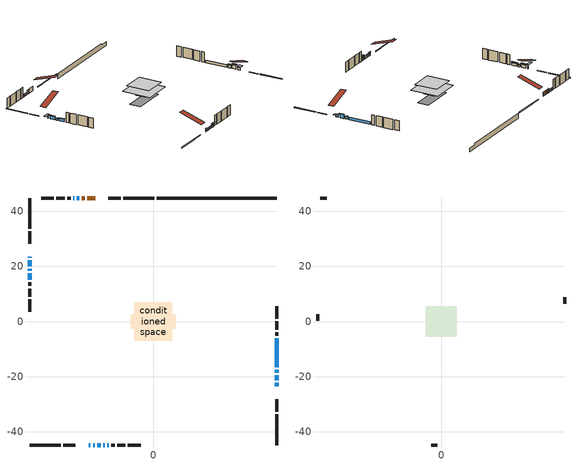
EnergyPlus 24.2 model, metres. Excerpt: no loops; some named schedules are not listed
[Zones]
conditioned space
 floor outside (Floor1 construction): -2.69,-2.69 -2.69,2.69 2.69,2.69 2.69,-2.69 z0.48
 floor outside (Floor2 construction): -0.42,-0.42 -0.42,0.42 0.42,0.42 0.42,-0.42 z0.48
 floor adiabatic (AdiabaticFloorConstruction): -6.99,-6.99 -6.99,6.99 6.99,6.99 6.99,-6.99 z2.92
 floor foundation (Slab1 construction): -8.18,-2.72 -8.18,2.72 8.18,2.72 8.18,-2.72 z-1.96
 wall outside (RimJoist1 construction): 0.35,44.87 -10.85,44.87 / -44.87,-44.87 -33.67,-44.87 / -44.87,44.87 -44.87,33.67 / 44.87,-44.87 44.87,-33.67 z0.48:0.78
 wall outside (RimJoist2 construction): -11.78,44.87 -16.26,44.87 / -32.74,-44.87 -28.26,-44.87 / -44.87,32.74 -44.87,28.26 / 44.87,-32.74 44.87,-28.26 z0.48:0.78
 wall outside (AdiabaticWallConstruction 1): -21,44.87 -24.05,44.87 / -24.98,44.87 -25.89,44.87 z0.48:2.51
 wall outside (AdiabaticWallConstruction): -44.87,23.52 -44.87,23.21 z0.48:2.26; 44.87,-23.52 44.87,-22.3 / -26.81,44.87 -27.73,44.87 / -28.66,44.87 -29.08,44.87 / 44.87,-18.61 44.87,-17.55 / -23.52,-44.87 -22.81,-44.87 / -44.87,17.58 -44.87,15.14 / -20.34,-44.87 -19.12,-44.87 / 44.87,-16.62 44.87,-6.06 z0.48:1.7; -44.87,22.29 -44.87,20.05 z0.48:2; -44.87,19.12 -44.87,18.51 / -21.88,-44.87 -21.27,-44.87 z0.48:1.24; 44.87,-21.37 44.87,-19.54 z0.48:2.31; -18.19,-44.87 -17.68,-44.87 / -16.76,-44.87 -16.25,-44.87 z0.48:2.13
 wall outside (Wall1 construction): -30.01,44.87 -31.3,44.87 / -15.32,-44.87 -14.02,-44.87 / -44.87,14.21 -44.87,12.92 / 44.87,-5.14 44.87,-3.84 z0.48:5.36
 wall outside (Wall2 construction): -32.23,44.87 -35.21,44.87 / -13.09,-44.87 -10.12,-44.87 / -44.87,11.99 -44.87,9.01 / 44.87,-2.91 44.87,0.07 z0.48:5.36
 wall outside (Wall3 construction): -36.14,44.87 -40.71,44.87 / -9.19,-44.87 -4.61,-44.87 / -44.87,8.08 -44.87,3.51 / 44.87,0.99 44.87,5.57 z0.48:5.36
 wall foundation (FoundationWall1 construction): 1.28,44.87,-1.96 1.28,44.87,0.48 40.51,44.87,0.48 40.51,44.87,-0.29 44.87,44.87,-0.29 44.87,44.87,-1.96
 window (WindowConstruction 11): -44.87,23.52 -44.87,23.21 z0.48:2.26
 window (WindowConstruction 1): 44.87,-23.52 44.87,-22.3 z0.48:1.7
 window (WindowConstruction 2): -26.82,44.87 -27.73,44.87 z0.48:1.7
 window (WindowConstruction 3): -28.66,44.87 -29.08,44.87 z0.48:1.7
 window (WindowConstruction 4): -44.87,22.28 -44.87,20.05 z0.48:2
 window (WindowConstruction 5): -44.87,19.12 -44.87,18.51 z0.48:1.24
 window (WindowConstruction 6): 44.87,-21.37 44.87,-19.54 z0.48:2.31
 window (WindowConstruction 7): 44.87,-18.61 44.87,-17.55 z0.48:1.7
 window (WindowConstruction 8): -23.52,-44.87 -22.81,-44.87 z0.48:1.7
 window (WindowConstruction 9): -21.88,-44.87 -21.27,-44.87 z0.48:1.24
 window (WindowConstruction 10): -44.87,17.58 -44.87,15.14 z0.48:1.7
 window (WindowConstruction 14): -20.34,-44.87 -19.12,-44.87 z0.48:1.7
 window (WindowConstruction 12): -18.19,-44.87 -17.68,-44.87 z0.48:2.13
 window (WindowConstruction 13): -16.76,-44.87 -16.25,-44.87 z0.48:2.13
 window (WindowConstruction): 44.87,-16.62 44.87,-6.07 z0.48:1.7
 door (Door): -21,44.87 -24.05,44.87 z0.48:2.51
 door (Door 1): -24.98,44.87 -25.89,44.87 z0.48:2.51
 ceiling adiabatic (AdiabaticFloorConstruction): 6.99,-6.99 6.99,6.99 -6.99,6.99 -6.99,-6.99 z2.92
attic - vented
 floor to conditioned space (Floor3 construction Reversed): -5.61,-5.61 -5.61,5.61 5.61,5.61 5.61,-5.61 z5.36
 wall outside (Wall4 construction): -41.64,44.87 -43.94,44.87 / -3.68,-44.87 -1.39,-44.87 / -44.87,2.58 -44.87,0.28 / 44.87,6.5 44.87,8.79 z0.48:5.36
 roof outside (Roof1 construction): -20.07,44.87,5.36 -20.07,33.95,9 -17.19,33.95,9 -17.19,44.87,5.36; -24.45,-44.87,5.36 -24.45,-33.95,9 -27.33,-33.95,9 -27.33,-44.87,5.36; -44.87,24.45,5.36 -33.95,24.45,9 -33.95,27.33,9 -44.87,27.33,5.36; 44.87,-24.45,5.36 33.95,-24.45,9 33.95,-27.33,9 44.87,-27.33,5.36
shading: -44.87,22.92 -44.87,23.82 -47.92,23.82 -47.92,22.92 z2.56; 44.87,-22 44.87,-23.82 46.7,-23.82 46.7,-22 z2; -44.87,19.75 -44.87,22.58 -45.48,22.58 -45.48,19.75 z2.3; -44.87,18.21 -44.87,19.42 -45.48,19.42 -45.48,18.21 z1.54; 44.87,-19.24 44.87,-21.67 45.48,-21.67 45.48,-19.24 z2.61; 44.87,-17.25 44.87,-18.91 45.48,-18.91 45.48,-17.25 z2; -22.51,-44.87 -23.82,-44.87 -23.82,-45.48 -22.51,-45.48 z2; -20.97,-44.87 -22.18,-44.87 -22.18,-45.48 -20.97,-45.48 z1.54; -44.87,14.84 -44.87,17.88 -45.48,17.88 -45.48,14.84 z2; -17.39,-44.87 -18.49,-44.87 -18.49,-45.78 -17.39,-45.78 z2.43; -15.95,-44.87 -17.05,-44.87 -17.05,-45.48 -15.95,-45.48 z2.43
[Building]
Building 1: Terrain=Suburbs
[Site:Location]
Kamloops AP_BC: Latitude {deg}=50.7; Longitude {deg}=-120.45; Time Zone {hr}=-8; Elevation {m}=345; Keep Site Location Information=Yes
[Site:GroundTemperature:Shallow]
5.27319, 3.4012, 3.25128, 4.13963, 7.70588, 11.2555, 14.3329, 16.2823, 16.4479, 14.8624, 11.8635, 8.42276
[Site:WaterMainsTemperature]
Calculation Method=Schedule; Temperature Schedule=mains temperature schedule
[Material] Roughness=Rough; Thermal Absorptance=0.9
Name | Thickness {m} | Conductivity {W/m-K} | Density {kg/m3} | Specific Heat {J/kg-K} | Solar Absorptance | Visible Absorptance
asphalt or fiberglass shingles | 0.00635 | 0.162714 | 1121.4 | 1465.45 | 0.4 | 0.4
ceiling loosefill ins | 0.254 | 0.0480833 | 16.02 | 1046.75 | 0.7 | 0.7
ceiling stud and cavity | 0.1397 | 0.116672 | 65.682 | 1177.47 | 0.7 | 0.7
concrete 4.0 in. | 0.1016 | 1.803125 | 2242.8 | 837.4 | 0.7 | 0.7
concrete 8.0 in. | 0.2032 | 1.803125 | 2242.8 | 837.4 | 0.7 | 0.7
door material | 0.04445 | 0.0451087 | 512.64 | 1214.23 | 0.7 | 0.7
exterior vertical ins | 0.0460229 | 0.029427 | 32.04 | 1214.23 | 0.7 | 0.7
floor covering | 0.0127 | 0.0433444 | 54.468 | 1339.84 | 0.6 | 0.6
floor rigid ins; rim joist rigid ins; wall rigid ins | 0.051816 | 0.029427 | 32.04 | 1214.23 | 0.7 | 0.7
floor rigid ins 1; wall rigid ins 1 | 0.512978 | 0.029427 | 32.04 | 1214.23 | 0.7 | 0.7
floor stud and cavity | 0.1397 | 0.102345 | 92.3553 | 1139.71 | 0.7 | 0.7
floor stud and cavity 1 | 0.1397 | 0.0989003 | 92.3553 | 1139.71 | 0.7 | 0.7
floor stud and cavity 2 | 0.1397 | 1.75129 | 37.0049 | 1207.88 | 0.7 | 0.7
furniture material conditioned space 1 | 0.1524 | 0.115458 | 640.8 | 1214.23 | 0.6 | 0.6
gypsum board | 0.0127 | 0.160291 | 801 | 837.4 | 0.6 | 0.6
gypsum board 1 | 0.0127 | 0.160291 | 801 | 837.4 | 0.7 | 0.7
osb sheathing 0.5 in. | 0.0127 | 0.115458 | 512.64 | 1214.23 | 0.7 | 0.7
osb sheathing 0.75 in. | 0.01905 | 0.115458 | 512.64 | 1214.23 | 0.7 | 0.7
osb sheathing 2.0 in. | 0.0508 | 0.115458 | 512.64 | 1214.23 | 0.7 | 0.7
rim joist stud and cavity | 0.0508 | 0.0451784 | 125.044 | 1163.47 | 0.6 | 0.6
rim joist stud and cavity 1 | 0.0508 | 0.04043 | 125.044 | 1163.47 | 0.6 | 0.6
wall stud and cavity | 0.1397 | 0.319922 | 139.0536 | 1170.24 | 0.7 | 0.7
wall stud and cavity 1 | 0.1397 | 0.260987 | 139.0536 | 1170.24 | 0.7 | 0.7
wall stud and cavity 2 | 0.1397 | 0.256764 | 139.0536 | 1170.24 | 0.7 | 0.7
wall stud and cavity 3 | 0.0889 | 6.9971 | 50.32683 | 1063.81 | 0.6 | 0.6
wall stud and cavity 4 | 0.0889 | 0.380278 | 52.3479 | 1209.89 | 0.7 | 0.7
wall stud and cavity 5 | 0.0889 | 0.391764 | 83.0341 | 1211.67 | 0.7 | 0.7
wood siding | 0.0254 | 0.102417 | 544.68 | 1172.36 | 0.4 | 0.4
wood siding 1 | 0.00254 | 0.102417 | 544.68 | 1172.36 | 0.4 | 0.4
wood siding 2; wood siding 3; wood siding 4 | 0.0254 | 0.102417 | 544.68 | 1172.36 | 0.7 | 0.7
[WindowMaterial:SimpleGlazingSystem]
Name | U-Factor {W/m2-K} | Solar Heat Gain Coefficient
WindowMaterial | 2.109377 | 0.64
WindowMaterial 1 | 2.15139 | 0.62
WindowMaterial 10 | 2.97981 | 0.61
WindowMaterial 2 | 2.194547 | 0.61
WindowMaterial 3 | 2.32571 | 0.56
WindowMaterial 4 | 2.137767 | 0.63
WindowMaterial 5 | 2.34047 | 0.56
WindowMaterial 6 | 2.06339 | 0.65
WindowMaterial 7 | 2.16956 | 0.62
WindowMaterial 8 | 2.24281 | 0.59
WindowMaterial 9 | 3.07293 | 0.36
[Construction]
AdiabaticFloorConstruction: floor stud and cavity 2, floor rigid ins 1, osb sheathing 0.75 in., floor covering
AdiabaticWallConstruction: wood siding 3, wall rigid ins 1, wall stud and cavity 4, gypsum board
AdiabaticWallConstruction 1: wood siding 4, wall rigid ins 1, wall stud and cavity 4, gypsum board
Door; Door 1: door material
Floor1 construction: floor stud and cavity, floor rigid ins, osb sheathing 0.75 in., floor covering
Floor2 construction: floor stud and cavity 1, floor rigid ins, osb sheathing 0.75 in., floor covering
Floor3 construction Reversed: gypsum board, ceiling stud and cavity, ceiling loosefill ins
FoundationWall1 construction: concrete 8.0 in., gypsum board 1
furniture construction conditioned space 1: furniture material conditioned space 1
PartitionWallConstruction: gypsum board, wall stud and cavity 5, gypsum board
RimJoist1 construction: wood siding 2, osb sheathing 2.0 in., rim joist stud and cavity
RimJoist2 construction: wood siding 2, rim joist rigid ins, osb sheathing 2.0 in., rim joist stud and cavity 1
Roof1 construction: asphalt or fiberglass shingles
Slab1 construction: concrete 4.0 in.
Wall1 construction: wood siding, wall rigid ins, osb sheathing 0.5 in., wall stud and cavity, gypsum board
Wall2 construction: wood siding, wall rigid ins, osb sheathing 0.5 in., wall stud and cavity 1, gypsum board
Wall3 construction: wood siding, wall rigid ins, osb sheathing 0.5 in., wall stud and cavity 2, gypsum board
Wall4 construction: wood siding 1, wall stud and cavity 3
WindowConstruction: WindowMaterial
WindowConstruction 1; WindowConstruction 10; WindowConstruction 14: WindowMaterial 1
WindowConstruction 11: WindowMaterial 9
WindowConstruction 12; WindowConstruction 13: WindowMaterial 10
WindowConstruction 2: WindowMaterial 2
WindowConstruction 3: WindowMaterial 3
WindowConstruction 4: WindowMaterial 4
WindowConstruction 5; WindowConstruction 9: WindowMaterial 5
WindowConstruction 6: WindowMaterial 6
WindowConstruction 7: WindowMaterial 7
WindowConstruction 8: WindowMaterial 8
[Zone] Multiplier=1; Part of Total Floor Area=Yes
Name | Volume {m3}
attic - vented | 74.2765
conditioned space | 741.6
[Space]
Name | Zone | Volume {m3}
attic - vented 1 | attic - vented | 74.2765
conditioned space 1 | conditioned space | 741.6
[ZoneInfiltration:EffectiveLeakageArea]
infil attic - vented 1: Zone or Space=attic - vented 1; Schedule=Always On Discrete; Effective Air Leakage Area {cm2}=5485.09; Stack Coefficient=0.000592246; Wind Coefficient=1.64426e-05
[ZoneMixing]
whole house fan mix: Zone or Space=attic - vented; Schedule=Always On Continuous; Design Flow Rate Calculation Method=Flow/Zone; Design Flow Rate {m3/s}=0; Source Zone or Space=conditioned space
[SurfaceProperty:ExposedFoundationPerimeter]
Slab1: Exposed Perimeter Calculation Method=TotalExposedPerimeter; Total Exposed Perimeter {m}=43.587
[InternalMass] Zone or ZoneList=conditioned space; Space or SpaceList=conditioned space 1
Name | Construction | Surface Area {m2}
furniture mass conditioned space 1 | furniture construction conditioned space 1 | 125.636
partition wall mass | PartitionWallConstruction | 314.09
[Lights]
interior lighting: Zone or ZoneList or Space or SpaceList=conditioned space 1; Schedule=interior lighting schedule; Design Level Calculation Method=LightingLevel; Lighting Level {W}=343.2; Return Air Fraction=0; Fraction Radiant=0.6; Fraction Visible=0.2; Fraction Replaceable=1
[People]
occupants: Zone or ZoneList or Space or SpaceList=conditioned space 1; Number of People Schedule=occupants schedule; Number of People Calculation Method=People; Number of People=3; Fraction Radiant=0.314171; Sensible Heat Fraction=0.56303; Activity Level Schedule=occupants activity schedule; Carbon Dioxide Generation Rate {m3/s-W}=0; Enable ASHRAE 55 Comfort Warnings=No; Mean Radiant Temperature Calculation Type=EnclosureAveraged
[ElectricEquipment] Zone or ZoneList or Space or SpaceList=conditioned space 1; Design Level Calculation Method=EquipmentLevel
Name | Schedule | Design Level {W} | Fraction Latent | Fraction Radiant | Fraction Lost
clothes dryer | clothes dryer schedule | 140.772 | 0.015 | 0.081 | 0.85
clothes washer | clothes washer schedule | 32.1985 | 0.03 | 0.162 | 0.7
cooking range | cooking range schedule | 215.147 | 0.08 | 0.432 | 0.2
dishwasher | dishwasher schedule | 66.8632 | 0.3 | 0.18 | 0.4
fridge | fridge schedule | 72.9452 | 0 | 0.6 | 0
mech vent bath fan 0 | mech vent bath fan 0 schedule | 50.2 | 0 | 0 | 1
mech vent bath fan 1 | mech vent bath fan 1 schedule | 50.2 | 0 | 0 | 1
mech vent house fan | mech vent house fan schedule | 0 | 0 | 0 | 1
mech vent house fan cfis | mech vent house fan cfis schedule | 0 | 0 | 0 | 0
mech vent range fan 0 | mech vent range fan 0 schedule | 57 | 0 | 0 | 1
misc plug loads | misc plug loads schedule | 494.7 | 0.045 | 0.513 | 0.1
whole house fan | Always On Discrete | 0 | 0 | 0 | 1
[OtherEquipment] Zone or ZoneList or Space or SpaceList=conditioned space 1; Design Level Calculation Method=EquipmentLevel
Name | Fuel Type | Schedule | Design Level {W} | Fraction Latent | Fraction Radiant | Fraction Lost
clothes dryer 1 | Electricity | clothes dryer schedule | 0 | 0.015 | 0.081 | 0.85
cooking range 1 | Electricity | cooking range schedule | 0 | 0.08 | 0.432 | 0.2
general water use latent | None | general water use schedule | 62.594 | 1 | 0 | 0
general water use sensible | None | general water use schedule | -61.6891 | 0 | 0.6 | 0
mech vent house fan latent load | None | Always On Discrete | 0 | 1 | 0 | 0
mech vent house fan sensible load | None | Always On Discrete | 0 | 0 | 0 | 0
water heater energy adjustment1 | NaturalGas | Always On Discrete | 0.01 | 0 | 0 | 1
[ZoneInfiltration:DesignFlowRate] Zone or ZoneList or Space or SpaceList=conditioned space 1; Schedule=Always On Discrete; Design Flow Rate Calculation Method=Flow/Zone; Design Flow Rate {m3/s}=0
infil flow; natural vent flow; whole house fan flow
[Foundation:Kiva]
Foundation Kiva 1: Initial Indoor Air Temperature {C}=18; Wall Height Above Grade {m}=0.479999; Wall Depth Below Slab {m}=0.2032; Custom Block Material Name 1=exterior vertical ins; Custom Block Depth 1 {m}=2.43998; Custom Block X Position 1 {m}=0.2159; Custom Block Z Position 1 {m}=0
[Foundation:Kiva:Settings]
Soil Conductivity {W/m-K}=0.849921; Soil Density {kg/m3}=1842.3; Soil Specific Heat {J/kg-K}=418.7; Ground Solar Absorptivity=0.9; Ground Thermal Absorptivity=0.9; Ground Surface Roughness {m}=0.03; Far-Field Width {m}=40; Deep-Ground Boundary Condition=ZeroFlux; Deep-Ground Depth {m}=40; Minimum Cell Dimension {m}=0.2; Maximum Cell Growth Coefficient=3; Simulation Timestep=Timestep
[Exterior:Lights]
exterior lighting: Schedule=exterior lighting schedule; Design Level {W}=75.6
[Schedule:Constant]
Name | Hourly Value
Always On Continuous; mech vent house fan schedule; mech vent house fan cfis schedule; Always On Discrete | 1
occupants activity schedule | 117.228
fridge schedule | 0
[Schedule:Week:Daily]
interior lighting schedule Week Rule - Jan1-Jan27: interior lighting schedule day, interior lighting schedule day, interior lighting schedule day, interior lighting schedule day, interior lighting schedule day, interior lighting schedule day, interior lighting schedule day, interior lighting schedule default day, interior lighting schedule default day, interior lighting schedule default day, interior lighting schedule default day, interior lighting schedule default day
interior lighting schedule Week Rule - Jan28-Feb3: interior lighting schedule day, interior lighting schedule day, interior lighting schedule day, interior lighting schedule day, interior lighting schedule day 1, interior lighting schedule day 1, interior lighting schedule day 1, interior lighting schedule default day, interior lighting schedule default day, interior lighting schedule default day, interior lighting schedule default day, interior lighting schedule default day
interior lighting schedule Week Rule - Feb4-Feb24: interior lighting schedule day 1, interior lighting schedule day 1, interior lighting schedule day 1, interior lighting schedule day 1, interior lighting schedule day 1, interior lighting schedule day 1, interior lighting schedule day 1, interior lighting schedule default day, interior lighting schedule default day, interior lighting schedule default day, interior lighting schedule default day, interior lighting schedule default day
interior lighting schedule Week Rule - Feb25-Mar3: interior lighting schedule day 1, interior lighting schedule day 1, interior lighting schedule day 1, interior lighting schedule day 1, interior lighting schedule day 2, interior lighting schedule day 2, interior lighting schedule day 2, interior lighting schedule default day, interior lighting schedule default day, interior lighting schedule default day, interior lighting schedule default day, interior lighting schedule default day
interior lighting schedule Week Rule - Mar4-Mar31: interior lighting schedule day 2, interior lighting schedule day 2, interior lighting schedule day 2, interior lighting schedule day 2, interior lighting schedule day 2, interior lighting schedule day 2, interior lighting schedule day 2, interior lighting schedule default day, interior lighting schedule default day, interior lighting schedule default day, interior lighting schedule default day, interior lighting schedule default day
interior lighting schedule Week Rule - Apr1-Apr28: interior lighting schedule day 3, interior lighting schedule day 3, interior lighting schedule day 3, interior lighting schedule day 3, interior lighting schedule day 3, interior lighting schedule day 3, interior lighting schedule day 3, interior lighting schedule default day, interior lighting schedule default day, interior lighting schedule default day, interior lighting schedule default day, interior lighting schedule default day
interior lighting schedule Week Rule - Apr29-May5: interior lighting schedule day 3, interior lighting schedule day 3, interior lighting schedule day 4, interior lighting schedule day 4, interior lighting schedule day 4, interior lighting schedule day 4, interior lighting schedule day 4, interior lighting schedule default day, interior lighting schedule default day, interior lighting schedule default day, interior lighting schedule default day, interior lighting schedule default day
interior lighting schedule Week Rule - May6-May26: interior lighting schedule day 4, interior lighting schedule day 4, interior lighting schedule day 4, interior lighting schedule day 4, interior lighting schedule day 4, interior lighting schedule day 4, interior lighting schedule day 4, interior lighting schedule default day, interior lighting schedule default day, interior lighting schedule default day, interior lighting schedule default day, interior lighting schedule default day
interior lighting schedule Week Rule - May27-Jun2: interior lighting schedule day 4, interior lighting schedule day 4, interior lighting schedule day 4, interior lighting schedule day 4, interior lighting schedule day 4, interior lighting schedule day 5, interior lighting schedule day 5, interior lighting schedule default day, interior lighting schedule default day, interior lighting schedule default day, interior lighting schedule default day, interior lighting schedule default day
interior lighting schedule Week Rule - Jun3-Jun30: interior lighting schedule day 5, interior lighting schedule day 5, interior lighting schedule day 5, interior lighting schedule day 5, interior lighting schedule day 5, interior lighting schedule day 5, interior lighting schedule day 5, interior lighting schedule default day, interior lighting schedule default day, interior lighting schedule default day, interior lighting schedule default day, interior lighting schedule default day
interior lighting schedule Week Rule - Jul1-Jul28: interior lighting schedule day 6, interior lighting schedule day 6, interior lighting schedule day 6, interior lighting schedule day 6, interior lighting schedule day 6, interior lighting schedule day 6, interior lighting schedule day 6, interior lighting schedule default day, interior lighting schedule default day, interior lighting schedule default day, interior lighting schedule default day, interior lighting schedule default day
interior lighting schedule Week Rule - Jul29-Aug4: interior lighting schedule day 6, interior lighting schedule day 6, interior lighting schedule day 6, interior lighting schedule day 7, interior lighting schedule day 7, interior lighting schedule day 7, interior lighting schedule day 7, interior lighting schedule default day, interior lighting schedule default day, interior lighting schedule default day, interior lighting schedule default day, interior lighting schedule default day
interior lighting schedule Week Rule - Aug5-Aug25: interior lighting schedule day 7, interior lighting schedule day 7, interior lighting schedule day 7, interior lighting schedule day 7, interior lighting schedule day 7, interior lighting schedule day 7, interior lighting schedule day 7, interior lighting schedule default day, interior lighting schedule default day, interior lighting schedule default day, interior lighting schedule default day, interior lighting schedule default day
interior lighting schedule Week Rule - Aug26-Sep1: interior lighting schedule day 7, interior lighting schedule day 7, interior lighting schedule day 7, interior lighting schedule day 7, interior lighting schedule day 7, interior lighting schedule day 7, interior lighting schedule day 8, interior lighting schedule default day, interior lighting schedule default day, interior lighting schedule default day, interior lighting schedule default day, interior lighting schedule default day
interior lighting schedule Week Rule - Sep2-Sep29: interior lighting schedule day 8, interior lighting schedule day 8, interior lighting schedule day 8, interior lighting schedule day 8, interior lighting schedule day 8, interior lighting schedule day 8, interior lighting schedule day 8, interior lighting schedule default day, interior lighting schedule default day, interior lighting schedule default day, interior lighting schedule default day, interior lighting schedule default day
interior lighting schedule Week Rule - Sep30-Oct6: interior lighting schedule day 8, interior lighting schedule day 9, interior lighting schedule day 9, interior lighting schedule day 9, interior lighting schedule day 9, interior lighting schedule day 9, interior lighting schedule day 9, interior lighting schedule default day, interior lighting schedule default day, interior lighting schedule default day, interior lighting schedule default day, interior lighting schedule default day
interior lighting schedule Week Rule - Oct7-Oct27: interior lighting schedule day 9, interior lighting schedule day 9, interior lighting schedule day 9, interior lighting schedule day 9, interior lighting schedule day 9, interior lighting schedule day 9, interior lighting schedule day 9, interior lighting schedule default day, interior lighting schedule default day, interior lighting schedule default day, interior lighting schedule default day, interior lighting schedule default day
interior lighting schedule Week Rule - Oct28-Nov3: interior lighting schedule day 9, interior lighting schedule day 9, interior lighting schedule day 9, interior lighting schedule day 9, interior lighting schedule day 10, interior lighting schedule day 10, interior lighting schedule day 10, interior lighting schedule default day, interior lighting schedule default day, interior lighting schedule default day, interior lighting schedule default day, interior lighting schedule default day
interior lighting schedule Week Rule - Nov4-Nov24: interior lighting schedule day 10, interior lighting schedule day 10, interior lighting schedule day 10, interior lighting schedule day 10, interior lighting schedule day 10, interior lighting schedule day 10, interior lighting schedule day 10, interior lighting schedule default day, interior lighting schedule default day, interior lighting schedule default day, interior lighting schedule default day, interior lighting schedule default day
interior lighting schedule Week Rule - Nov25-Dec1: interior lighting schedule day 10, interior lighting schedule day 10, interior lighting schedule day 10, interior lighting schedule day 10, interior lighting schedule day 10, interior lighting schedule day 10, interior lighting schedule day 11, interior lighting schedule default day, interior lighting schedule default day, interior lighting schedule default day, interior lighting schedule default day, interior lighting schedule default day
interior lighting schedule Week Rule - Dec2-Dec31: interior lighting schedule day 11, interior lighting schedule day 11, interior lighting schedule day 11, interior lighting schedule day 11, interior lighting schedule day 11, interior lighting schedule day 11, interior lighting schedule day 11, interior lighting schedule default day, interior lighting schedule default day, interior lighting schedule default day, interior lighting schedule default day, interior lighting schedule default day
occupants schedule Week Rule - Jan1-Dec31: occupants schedule day, occupants schedule day, occupants schedule day, occupants schedule day, occupants schedule day, occupants schedule day, occupants schedule day, occupants schedule default day, occupants schedule default day, occupants schedule default day, occupants schedule default day, occupants schedule default day
clothes dryer schedule Week Rule - Jan1-Dec31: clothes dryer schedule day, clothes dryer schedule day, clothes dryer schedule day, clothes dryer schedule day, clothes dryer schedule day, clothes dryer schedule day, clothes dryer schedule day, clothes dryer schedule default day, clothes dryer schedule default day, clothes dryer schedule default day, clothes dryer schedule default day, clothes dryer schedule default day
clothes washer schedule Week Rule - Jan1-Dec31: clothes washer schedule day, clothes washer schedule day, clothes washer schedule day, clothes washer schedule day, clothes washer schedule day, clothes washer schedule day, clothes washer schedule day, clothes washer schedule default day, clothes washer schedule default day, clothes washer schedule default day, clothes washer schedule default day, clothes washer schedule default day
cooking range schedule Week Rule - Jan1-Dec31: cooking range schedule day, cooking range schedule day, cooking range schedule day, cooking range schedule day, cooking range schedule day, cooking range schedule day, cooking range schedule day, cooking range schedule default day, cooking range schedule default day, cooking range schedule default day, cooking range schedule default day, cooking range schedule default day
dishwasher schedule Week Rule - Jan1-Dec31: dishwasher schedule day, dishwasher schedule day, dishwasher schedule day, dishwasher schedule day, dishwasher schedule day, dishwasher schedule day, dishwasher schedule day, dishwasher schedule default day, dishwasher schedule default day, dishwasher schedule default day, dishwasher schedule default day, dishwasher schedule default day
mech vent bath fan 0 schedule Week Rule - Jan1-Dec31: mech vent bath fan 0 schedule day, mech vent bath fan 0 schedule day, mech vent bath fan 0 schedule day, mech vent bath fan 0 schedule day, mech vent bath fan 0 schedule day, mech vent bath fan 0 schedule day, mech vent bath fan 0 schedule day, mech vent bath fan 0 schedule default day, mech vent bath fan 0 schedule default day, mech vent bath fan 0 schedule default day, mech vent bath fan 0 schedule default day, mech vent bath fan 0 schedule default day
mech vent bath fan 1 schedule Week Rule - Jan1-Dec31: mech vent bath fan 1 schedule day, mech vent bath fan 1 schedule day, mech vent bath fan 1 schedule day, mech vent bath fan 1 schedule day, mech vent bath fan 1 schedule day, mech vent bath fan 1 schedule day, mech vent bath fan 1 schedule day, mech vent bath fan 1 schedule default day, mech vent bath fan 1 schedule default day, mech vent bath fan 1 schedule default day, mech vent bath fan 1 schedule default day, mech vent bath fan 1 schedule default day
mech vent range fan 0 schedule Week Rule - Jan1-Dec31: mech vent range fan 0 schedule day, mech vent range fan 0 schedule day, mech vent range fan 0 schedule day, mech vent range fan 0 schedule day, mech vent range fan 0 schedule day, mech vent range fan 0 schedule day, mech vent range fan 0 schedule day, mech vent range fan 0 schedule default day, mech vent range fan 0 schedule default day, mech vent range fan 0 schedule default day, mech vent range fan 0 schedule default day, mech vent range fan 0 schedule default day
misc plug loads schedule Week Rule - Jan1-Dec31: misc plug loads schedule day, misc plug loads schedule day, misc plug loads schedule day, misc plug loads schedule day, misc plug loads schedule day, misc plug loads schedule day, misc plug loads schedule day, misc plug loads schedule default day, misc plug loads schedule default day, misc plug loads schedule default day, misc plug loads schedule default day, misc plug loads schedule default day
general water use schedule Week Rule - Jan1-Dec31: general water use schedule day, general water use schedule day, general water use schedule day, general water use schedule day, general water use schedule day, general water use schedule day, general water use schedule day, general water use schedule default day, general water use schedule default day, general water use schedule default day, general water use schedule default day, general water use schedule default day
exterior lighting schedule Week Rule - Jan1-Jan27: exterior lighting schedule day, exterior lighting schedule day, exterior lighting schedule day, exterior lighting schedule day, exterior lighting schedule day, exterior lighting schedule day, exterior lighting schedule day, exterior lighting schedule default day, exterior lighting schedule default day, exterior lighting schedule default day, exterior lighting schedule default day, exterior lighting schedule default day
exterior lighting schedule Week Rule - Jan28-Feb3: exterior lighting schedule day, exterior lighting schedule day, exterior lighting schedule day, exterior lighting schedule day, exterior lighting schedule day 1, exterior lighting schedule day 1, exterior lighting schedule day 1, exterior lighting schedule default day, exterior lighting schedule default day, exterior lighting schedule default day, exterior lighting schedule default day, exterior lighting schedule default day
exterior lighting schedule Week Rule - Feb4-Feb24: exterior lighting schedule day 1, exterior lighting schedule day 1, exterior lighting schedule day 1, exterior lighting schedule day 1, exterior lighting schedule day 1, exterior lighting schedule day 1, exterior lighting schedule day 1, exterior lighting schedule default day, exterior lighting schedule default day, exterior lighting schedule default day, exterior lighting schedule default day, exterior lighting schedule default day
exterior lighting schedule Week Rule - Feb25-Mar3: exterior lighting schedule day 1, exterior lighting schedule day 1, exterior lighting schedule day 1, exterior lighting schedule day 1, exterior lighting schedule day 2, exterior lighting schedule day 2, exterior lighting schedule day 2, exterior lighting schedule default day, exterior lighting schedule default day, exterior lighting schedule default day, exterior lighting schedule default day, exterior lighting schedule default day
exterior lighting schedule Week Rule - Mar4-Mar31: exterior lighting schedule day 2, exterior lighting schedule day 2, exterior lighting schedule day 2, exterior lighting schedule day 2, exterior lighting schedule day 2, exterior lighting schedule day 2, exterior lighting schedule day 2, exterior lighting schedule default day, exterior lighting schedule default day, exterior lighting schedule default day, exterior lighting schedule default day, exterior lighting schedule default day
exterior lighting schedule Week Rule - Apr1-Apr28: exterior lighting schedule day 3, exterior lighting schedule day 3, exterior lighting schedule day 3, exterior lighting schedule day 3, exterior lighting schedule day 3, exterior lighting schedule day 3, exterior lighting schedule day 3, exterior lighting schedule default day, exterior lighting schedule default day, exterior lighting schedule default day, exterior lighting schedule default day, exterior lighting schedule default day
exterior lighting schedule Week Rule - Apr29-May5: exterior lighting schedule day 3, exterior lighting schedule day 3, exterior lighting schedule day 4, exterior lighting schedule day 4, exterior lighting schedule day 4, exterior lighting schedule day 4, exterior lighting schedule day 4, exterior lighting schedule default day, exterior lighting schedule default day, exterior lighting schedule default day, exterior lighting schedule default day, exterior lighting schedule default day
exterior lighting schedule Week Rule - May6-May26: exterior lighting schedule day 4, exterior lighting schedule day 4, exterior lighting schedule day 4, exterior lighting schedule day 4, exterior lighting schedule day 4, exterior lighting schedule day 4, exterior lighting schedule day 4, exterior lighting schedule default day, exterior lighting schedule default day, exterior lighting schedule default day, exterior lighting schedule default day, exterior lighting schedule default day
exterior lighting schedule Week Rule - May27-Jun2: exterior lighting schedule day 4, exterior lighting schedule day 4, exterior lighting schedule day 4, exterior lighting schedule day 4, exterior lighting schedule day 4, exterior lighting schedule day 5, exterior lighting schedule day 5, exterior lighting schedule default day, exterior lighting schedule default day, exterior lighting schedule default day, exterior lighting schedule default day, exterior lighting schedule default day
exterior lighting schedule Week Rule - Jun3-Jun30: exterior lighting schedule day 5, exterior lighting schedule day 5, exterior lighting schedule day 5, exterior lighting schedule day 5, exterior lighting schedule day 5, exterior lighting schedule day 5, exterior lighting schedule day 5, exterior lighting schedule default day, exterior lighting schedule default day, exterior lighting schedule default day, exterior lighting schedule default day, exterior lighting schedule default day
exterior lighting schedule Week Rule - Jul1-Jul28: exterior lighting schedule day 6, exterior lighting schedule day 6, exterior lighting schedule day 6, exterior lighting schedule day 6, exterior lighting schedule day 6, exterior lighting schedule day 6, exterior lighting schedule day 6, exterior lighting schedule default day, exterior lighting schedule default day, exterior lighting schedule default day, exterior lighting schedule default day, exterior lighting schedule default day
exterior lighting schedule Week Rule - Jul29-Aug4: exterior lighting schedule day 6, exterior lighting schedule day 6, exterior lighting schedule day 6, exterior lighting schedule day 7, exterior lighting schedule day 7, exterior lighting schedule day 7, exterior lighting schedule day 7, exterior lighting schedule default day, exterior lighting schedule default day, exterior lighting schedule default day, exterior lighting schedule default day, exterior lighting schedule default day
[Schedule:Year]
interior lighting schedule: interior lighting schedule Week Rule - Jan1-Jan27, 1, 1, 1, 27, interior lighting schedule Week Rule - Jan28-Feb3, 1, 28, 2, 3, interior lighting schedule Week Rule - Feb4-Feb24, 2, 4, 2, 24, interior lighting schedule Week Rule - Feb25-Mar3, 2, 25, 3, 3, interior lighting schedule Week Rule - Mar4-Mar31, 3, 4, 3, 31, interior lighting schedule Week Rule - Apr1-Apr28, 4, 1, 4, 28, interior lighting schedule Week Rule - Apr29-May5, 4, 29, 5, 5, interior lighting schedule Week Rule - May6-May26, 5, 6, 5, 26, interior lighting schedule Week Rule - May27-Jun2, 5, 27, 6, 2, interior lighting schedule Week Rule - Jun3-Jun30, 6, 3, 6, 30, interior lighting schedule Week Rule - Jul1-Jul28, 7, 1, 7, 28, interior lighting schedule Week Rule - Jul29-Aug4, 7, 29, 8, 4, interior lighting schedule Week Rule - Aug5-Aug25, 8, 5, 8, 25, interior lighting schedule Week Rule - Aug26-Sep1, 8, 26, 9, 1, interior lighting schedule Week Rule - Sep2-Sep29, 9, 2, 9, 29, interior lighting schedule Week Rule - Sep30-Oct6, 9, 30, 10, 6, interior lighting schedule Week Rule - Oct7-Oct27, 10, 7, 10, 27, interior lighting schedule Week Rule - Oct28-Nov3, 10, 28, 11, 3, interior lighting schedule Week Rule - Nov4-Nov24, 11, 4, 11, 24, interior lighting schedule Week Rule - Nov25-Dec1, 11, 25, 12, 1, interior lighting schedule Week Rule - Dec2-Dec31, 12, 2, 12, 31
occupants schedule: occupants schedule Week Rule - Jan1-Dec31, 1, 1, 12, 31
clothes dryer schedule: clothes dryer schedule Week Rule - Jan1-Dec31, 1, 1, 12, 31
clothes washer schedule: clothes washer schedule Week Rule - Jan1-Dec31, 1, 1, 12, 31
cooking range schedule: cooking range schedule Week Rule - Jan1-Dec31, 1, 1, 12, 31
dishwasher schedule: dishwasher schedule Week Rule - Jan1-Dec31, 1, 1, 12, 31
mech vent bath fan 0 schedule: mech vent bath fan 0 schedule Week Rule - Jan1-Dec31, 1, 1, 12, 31
mech vent bath fan 1 schedule: mech vent bath fan 1 schedule Week Rule - Jan1-Dec31, 1, 1, 12, 31
mech vent range fan 0 schedule: mech vent range fan 0 schedule Week Rule - Jan1-Dec31, 1, 1, 12, 31
misc plug loads schedule: misc plug loads schedule Week Rule - Jan1-Dec31, 1, 1, 12, 31
general water use schedule: general water use schedule Week Rule - Jan1-Dec31, 1, 1, 12, 31
exterior lighting schedule: exterior lighting schedule Week Rule - Jan1-Jan27, 1, 1, 1, 27, exterior lighting schedule Week Rule - Jan28-Feb3, 1, 28, 2, 3, exterior lighting schedule Week Rule - Feb4-Feb24, 2, 4, 2, 24, exterior lighting schedule Week Rule - Feb25-Mar3, 2, 25, 3, 3, exterior lighting schedule Week Rule - Mar4-Mar31, 3, 4, 3, 31, exterior lighting schedule Week Rule - Apr1-Apr28, 4, 1, 4, 28, exterior lighting schedule Week Rule - Apr29-May5, 4, 29, 5, 5, exterior lighting schedule Week Rule - May6-May26, 5, 6, 5, 26, exterior lighting schedule Week Rule - May27-Jun2, 5, 27, 6, 2, exterior lighting schedule Week Rule - Jun3-Jun30, 6, 3, 6, 30, exterior lighting schedule Week Rule - Jul1-Jul28, 7, 1, 7, 28, exterior lighting schedule Week Rule - Jul29-Aug4, 7, 29, 8, 4, exterior lighting schedule Week Rule - Aug5-Aug25, 8, 5, 8, 25, exterior lighting schedule Week Rule - Aug26-Sep1, 8, 26, 9, 1, exterior lighting schedule Week Rule - Sep2-Sep29, 9, 2, 9, 29, exterior lighting schedule Week Rule - Sep30-Oct6, 9, 30, 10, 6, exterior lighting schedule Week Rule - Oct7-Oct27, 10, 7, 10, 27, exterior lighting schedule Week Rule - Oct28-Nov3, 10, 28, 11, 3, exterior lighting schedule Week Rule - Nov4-Nov24, 11, 4, 11, 24, exterior lighting schedule Week Rule - Nov25-Dec1, 11, 25, 12, 1, exterior lighting schedule Week Rule - Dec2-Dec31, 12, 2, 12, 31
[Schedule:Compact]
mains temperature schedule: Through: 01/01, For: AllDays, Until: 24:00, 8.94833, Through: 01/02, For: AllDays, Until: 24:00, 8.88389, Through: 01/03, For: AllDays, Until: 24:00, 8.82056, Through: 01/04, For: AllDays, Until: 24:00, 8.75833, Through: 01/05, For: AllDays, Until: 24:00, 8.69778, Through: 01/06, For: AllDays, Until: 24:00, 8.63778, Through: 01/07, For: AllDays, Until: 24:00, 8.57944, Through: 01/08, For: AllDays, Until: 24:00, 8.52278, Through: 01/09, For: AllDays, Until: 24:00, 8.46722, Through: 01/10, For: AllDays, Until: 24:00, 8.41278, Through: 01/11, For: AllDays, Until: 24:00, 8.36, Through: 01/12, For: AllDays, Until: 24:00, 8.30833, Through: 01/13, For: AllDays, Until: 24:00, 8.25833, Through: 01/14, For: AllDays, Until: 24:00, 8.20944, Through: 01/15, For: AllDays, Until: 24:00, 8.16222, Through: 01/16, For: AllDays, Until: 24:00, 8.11611, Through: 01/17, For: AllDays, Until: 24:00, 8.07167, Through: 01/18, For: AllDays, Until: 24:00, 8.02889, Through: 01/19, For: AllDays, Until: 24:00, 7.98722, Through: 01/20, For: AllDays, Until: 24:00, 7.94722, Through: 01/21, For: AllDays, Until: 24:00, 7.90889, Through: 01/22, For: AllDays, Until: 24:00, 7.87167, Through: 01/23, For: AllDays, Until: 24:00, 7.83611, Through: 01/24, For: AllDays, Until: 24:00, 7.80222, Through: 01/25, For: AllDays, Until: 24:00, 7.77, Through: 01/26, For: AllDays, Until: 24:00, 7.73889, Through: 01/27, For: AllDays, Until: 24:00, 7.71, Through: 01/28, For: AllDays, Until: 24:00, 7.68222, Through: 01/29, For: AllDays, Until: 24:00, 7.65611, Through: 01/30, For: AllDays, Until: 24:00, 7.63167, Through: 01/31, For: AllDays, Until: 24:00, 7.60833, Through: 02/01, For: AllDays, Until: 24:00, 7.58722, Through: 02/02, For: AllDays, Until: 24:00, 7.56722, Through: 02/03, For: AllDays, Until: 24:00, 7.54944, Through: 02/04, For: AllDays, Until: 24:00, 7.53278, Through: 02/05, For: AllDays, Until: 24:00, 7.51778, Through: 02/06, For: AllDays, Until: 24:00, 7.50444, Through: 02/07, For: AllDays, Until: 24:00, 7.49333, Through: 02/08, For: AllDays, Until: 24:00, 7.48333, Through: 02/09, For: AllDays, Until: 24:00, 7.475, Through: 02/10, For: AllDays, Until: 24:00, 7.46833, Through: 02/11, For: AllDays, Until: 24:00, 7.46278, Through: 02/12, For: AllDays, Until: 24:00, 7.45944, Through: 02/13, For: AllDays, Until: 24:00, 7.45778, Through: 02/14, For: AllDays, Until: 24:00, 7.45778, Through: 02/15, For: AllDays, Until: 24:00, 7.45944, Through: 02/16, For: AllDays, Until: 24:00, 7.46222, Through: 02/17, For: AllDays, Until: 24:00, 7.46722, Through: 02/18, For: AllDays, Until: 24:00, 7.47389, Through: 02/19, For: AllDays, Until: 24:00, 7.48167, Through: 02/20, For: AllDays, Until: 24:00, 7.49167, Through: 02/21, For: AllDays, Until: 24:00, 7.50278, Through: 02/22, For: AllDays, Until: 24:00, 7.51611, Through: 02/23, For: AllDays, Until: 24:00, 7.53056, Through: 02/24, For: AllDays, Until: 24:00, 7.54667, Through: 02/25, For: AllDays, Until: 24:00, 7.565, Through: 02/26, For: AllDays, Until: 24:00, 7.58444, Through: 02/27, For: AllDays, Until: 24:00, 7.60556, Through: 02/28, For: AllDays, Until: 24:00, 7.62833, Through: 03/01, For: AllDays, Until: 24:00, 7.65222, Through: 03/02, For: AllDays, Until: 24:00, 7.67833, Through: 03/03, For: AllDays, Until: 24:00, 7.70611, Through: 03/04, For: AllDays, Until: 24:00, 7.735, Through: 03/05, For: AllDays, Until: 24:00, 7.76556, Through: 03/06, For: AllDays, Until: 24:00, 7.79778, Through: 03/07, For: AllDays, Until: 24:00, 7.83167, Through: 03/08, For: AllDays, Until: 24:00, 7.86667, Through: 03/09, For: AllDays, Until: 24:00, 7.90333, Through: 03/10, For: AllDays, Until: 24:00, 7.94167, Through: 03/11, For: AllDays, Until: 24:00, 7.98167, Through: 03/12, For: AllDays, Until: 24:00, 8.02278, Through: 03/13, For: AllDays, Until: 24:00, 8.06556, Through: 03/14, For: AllDays, Until: 24:00, 8.11, Through: 03/15, For: AllDays, Until: 24:00, 8.15556, Through: 03/16, For: AllDays, Until: 24:00, 8.20278, Through: 03/17, For: AllDays, Until: 24:00, 8.25111, Through: 03/18, For: AllDays, Until: 24:00, 8.30111, Through: 03/19, For: AllDays, Until: 24:00, 8.35278, Through: 03/20, For: AllDays, Until: 24:00, 8.40556, Through: 03/21, For: AllDays, Until: 24:00, 8.45944, Through: 03/22, For: AllDays, Until: 24:00, 8.515, Through: 03/23, For: AllDays, Until: 24:00, 8.57167, Through: 03/24, For: AllDays, Until: 24:00, 8.63, Through: 03/25, For: AllDays, Until: 24:00, 8.68944, Through: 03/26, For: AllDays, Until: 24:00, 8.75, Through: 03/27, For: AllDays, Until: 24:00, 8.81167, Through: 03/28, For: AllDays, Until: 24:00, 8.875, Through: 03/29, For: AllDays, Until: 24:00, 8.93944, Through: 03/30, For: AllDays, Until: 24:00, 9.005, Through: 03/31, For: AllDays, Until: 24:00, 9.07222, Through: 04/01, For: AllDays, Until: 24:00, 9.14, Through: 04/02, For: AllDays, Until: 24:00, 9.20944, Through: 04/03, For: AllDays, Until: 24:00, 9.27944, Through: 04/04, For: AllDays, Until: 24:00, 9.35056, Through: 04/05, For: AllDays, Until: 24:00, 9.42333, Through: 04/06, For: AllDays, Until: 24:00, 9.49667, Through: 04/07, For: AllDays, Until: 24:00, 9.57167, Through: 04/08, For: AllDays, Until: 24:00, 9.64722, Through: 04/09, For: AllDays, Until: 24:00, 9.72333, Through: 04/10, For: AllDays, Until: 24:00, 9.80111, Through: 04/11, For: AllDays, Until: 24:00, 9.87944, Through: 04/12, For: AllDays, Until: 24:00, 9.95889, Through: 04/13, For: AllDays, Until: 24:00, 10.0394, Through: 04/14, For: AllDays, Until: 24:00, 10.1206, Through: 04/15, For: AllDays, Until: 24:00, 10.2028, Through: 04/16, For: AllDays, Until: 24:00, 10.2856, Through: 04/17, For: AllDays, Until: 24:00, 10.3694, Through: 04/18, For: AllDays, Until: 24:00, 10.4539, Through: 04/19, For: AllDays, Until: 24:00, 10.5394, Through: 04/20, For: AllDays, Until: 24:00, 10.625, Through: 04/21, For: AllDays, Until: 24:00, 10.7122, Through: 04/22, For: AllDays, Until: 24:00, 10.7994, Through: 04/23, For: AllDays, Until: 24:00, 10.8872, Through: 04/24, For: AllDays, Until: 24:00, 10.9761, Through: 04/25, For: AllDays, Until: 24:00, 11.0656, Through: 04/26, For: AllDays, Until: 24:00, 11.1556, Through: 04/27, For: AllDays, Until: 24:00, 11.2456, Through: 04/28, For: AllDays, Until: 24:00, 11.3367, Through: 04/29, For: AllDays, Until: 24:00, 11.4283, Through: 04/30, For: AllDays, Until: 24:00, 11.52, Through: 05/01, For: AllDays, Until: 24:00, 11.6122, Through: 05/02, For: AllDays, Until: 24:00, 11.705, Through: 05/03, For: AllDays, Until: 24:00, 11.7983, Through: 05/04, For: AllDays, Until: 24:00, 11.8917, Through: 05/05, For: AllDays, Until: 24:00, 11.9856, Through: 05/06, For: AllDays, Until: 24:00, 12.08, Through: 05/07, For: AllDays, Until: 24:00, 12.1744, Through: 05/08, For: AllDays, Until: 24:00, 12.2689, Through: 05/09, For: AllDays, Until: 24:00, 12.3639, Through: 05/10, For: AllDays, Until: 24:00, 12.4589, Through: 05/11, For: AllDays, Until: 24:00, 12.5544, Through: 05/12, For: AllDays, Until: 24:00, 12.65, Through: 05/13, For: AllDays, Until: 24:00, 12.7456, Through: 05/14, For: AllDays, Until: 24:00, 12.8411, Through: 05/15, For: AllDays, Until: 24:00, 12.9367, Through: 05/16, For: AllDays, Until: 24:00, 13.0322, Through: 05/17, For: AllDays, Until: 24:00, 13.1278, Through: 05/18, For: AllDays, Until: 24:00, 13.2233, Through: 05/19, For: AllDays, Until: 24:00, 13.3189, Through: 05/20, For: AllDays, Until: 24:00, 13.4144, Through: 05/21, For: AllDays, Until: 24:00, 13.51, Through: 05/22, For: AllDays, Until: 24:00, 13.605, Through: 05/23, For: AllDays, Until: 24:00, 13.7, Through: 05/24, For: AllDays, Until: 24:00, 13.795, Through: 05/25, For: AllDays, Until: 24:00, 13.8894, Through: 05/26, For: AllDays, Until: 24:00, 13.9839, Through: 05/27, For: AllDays, Until: 24:00, 14.0783, Through: 05/28, For: AllDays, Until: 24:00, 14.1717, Through: 05/29, For: AllDays, Until: 24:00, 14.2656, Through: 05/30, For: AllDays, Until: 24:00, 14.3583, Through: 05/31, For: AllDays, Until: 24:00, 14.4511, Through: 06/01, For: AllDays, Until: 24:00, 14.5433, Through: 06/02, For: AllDays, Until: 24:00, 14.635, Through: 06/03, For: AllDays, Until: 24:00, 14.7261, Through: 06/04, For: AllDays, Until: 24:00, 14.8172, Through: 06/05, For: AllDays, Until: 24:00, 14.9072, Through: 06/06, For: AllDays, Until: 24:00, 14.9972, Through: 06/07, For: AllDays, Until: 24:00, 15.0861, Through: 06/08, For: AllDays, Until: 24:00, 15.1744, Through: 06/09, For: AllDays, Until: 24:00, 15.2628, Through: 06/10, For: AllDays, Until: 24:00, 15.35, Through: 06/11, For: AllDays, Until: 24:00, 15.4361, Through: 06/12, For: AllDays, Until: 24:00, 15.5222, Through: 06/13, For: AllDays, Until: 24:00, 15.6072, Through: 06/14, For: AllDays, Until: 24:00, 15.6917, Through: 06/15, For: AllDays, Until: 24:00, 15.775, Through: 06/16, For: AllDays, Until: 24:00, 15.8578, Through: 06/17, For: AllDays, Until: 24:00, 15.9394, Through: 06/18, For: AllDays, Until: 24:00, 16.0206, Through: 06/19, For: AllDays, Until: 24:00, 16.1006, Through: 06/20, For: AllDays, Until: 24:00, 16.1794, Through: 06/21, For: AllDays, Until: 24:00, 16.2578, Through: 06/22, For: AllDays, Until: 24:00, 16.335, Through: 06/23, For: AllDays, Until: 24:00, 16.4111, Through: 06/24, For: AllDays, Until: 24:00, 16.4867, Through: 06/25, For: AllDays, Until: 24:00, 16.5611, Through: 06/26, For: AllDays, Until: 24:00, 16.6339, Through: 06/27, For: AllDays, Until: 24:00, 16.7061, Through: 06/28, For: AllDays, Until: 24:00, 16.7772, Through: 06/29, For: AllDays, Until: 24:00, 16.8472, Through: 06/30, For: AllDays, Until: 24:00, 16.9161, Through: 07/01, For: AllDays, Until: 24:00, 16.9839, Through: 07/02, For: AllDays, Until: 24:00, 17.05, Through: 07/03, For: AllDays, Until: 24:00, 17.1156, Through: 07/04, For: AllDays, Until: 24:00, 17.1794, Through: 07/05, For: AllDays, Until: 24:00, 17.2422, Through: 07/06, For: AllDays, Until: 24:00, 17.3039, Through: 07/07, For: AllDays, Until: 24:00, 17.3639, Through: 07/08, For: AllDays, Until: 24:00, 17.4233, Through: 07/09, For: AllDays, Until: 24:00, 17.4811, Through: 07/10, For: AllDays, Until: 24:00, 17.5372, Through: 07/11, For: AllDays, Until: 24:00, 17.5922, Through: 07/12, For: AllDays, Until: 24:00, 17.6461, Through: 07/13, For: AllDays, Until: 24:00, 17.6983, Through: 07/14, For: AllDays, Until: 24:00, 17.7494, Through: 07/15, For: AllDays, Until: 24:00, 17.7989, Through: 07/16, For: AllDays, Until: 24:00, 17.8467, Through: 07/17, For: AllDays, Until: 24:00, 17.8933, Through: 07/18, For: AllDays, Until: 24:00, 17.9389, Through: 07/19, For: AllDays, Until: 24:00, 17.9828, Through: 07/20, For: AllDays, Until: 24:00, 18.025, Through: 07/21, For: AllDays, Until: 24:00, 18.0656, Through: 07/22, For: AllDays, Until: 24:00, 18.105, Through: 07/23, For: AllDays, Until: 24:00, 18.1428, Through: 07/24, For: AllDays, Until: 24:00, 18.1794, Through: 07/25, For: AllDays, Until: 24:00, 18.2139, Through: 07/26, For: AllDays, Until: 24:00, 18.2472, Through: 07/27, For: AllDays, Until: 24:00, 18.2789, Through: 07/28, For: AllDays, Until: 24:00, 18.3094, Through: 07/29, For: AllDays, Until: 24:00, 18.3378, Through: 07/30, For: AllDays, Until: 24:00, 18.365, Through: 07/31, For: AllDays, Until: 24:00, 18.39, Through: 08/01, For: AllDays, Until: 24:00, 18.4139, Through: 08/02, For: AllDays, Until: 24:00, 18.4361, Through: 08/03, For: AllDays, Until: 24:00, 18.4567, Through: 08/04, For: AllDays, Until: 24:00, 18.4761, Through: 08/05, For: AllDays, Until: 24:00, 18.4933, Through: 08/06, For: AllDays, Until: 24:00, 18.5089, Through: 08/07, For: AllDays, Until: 24:00, 18.5233, Through: 08/08, For: AllDays, Until: 24:00, 18.5356, Through: 08/09, For: AllDays, Until: 24:00, 18.5467, Through: 08/10, For: AllDays, Until: 24:00, 18.5561, Through: 08/11, For: AllDays, Until: 24:00, 18.5633, Through: 08/12, For: AllDays, Until: 24:00, 18.5694, Through: 08/13, For: AllDays, Until: 24:00, 18.5739, Through: 08/14, For: AllDays, Until: 24:00, 18.5767, Through: 08/15, For: AllDays, Until: 24:00, 18.5772, Through: 08/16, For: AllDays, Until: 24:00, 18.5767, Through: 08/17, For: AllDays, Until: 24:00, 18.5744, Through: 08/18, For: AllDays, Until: 24:00, 18.5706, Through: 08/19, For: AllDays, Until: 24:00, 18.565, Through: 08/20, For: AllDays, Until: 24:00, 18.5578, Through: 08/21, For: AllDays, Until: 24:00, 18.5489, Through: 08/22, For: AllDays, Until: 24:00, 18.5383, Through: 08/23, For: AllDays, Until: 24:00, 18.5267, Through: 08/24, For: AllDays, Until: 24:00, 18.5128, Through: 08/25, For: AllDays, Until: 24:00, 18.4972, Through: 08/26, For: AllDays, Until: 24:00, 18.4806, Through: 08/27, For: AllDays, Until: 24:00, 18.4617, Through: 08/28, For: AllDays, Until: 24:00, 18.4417, Through: 08/29, For: AllDays, Until: 24:00, 18.4194, Through: 08/30, For: AllDays, Until: 24:00, 18.3961, Through: 08/31, For: AllDays, Until: 24:00, 18.3711, Through: 09/01, For: AllDays, Until: 24:00, 18.3444, Through: 09/02, For: AllDays, Until: 24:00, 18.3167, Through: 09/03, For: AllDays, Until: 24:00, 18.2867, Through: 09/04, For: AllDays, Until: 24:00, 18.2556, Through: 09/05, For: AllDays, Until: 24:00, 18.2222, Through: 09/06, For: AllDays, Until: 24:00, 18.1883, Through: 09/07, For: AllDays, Until: 24:00, 18.1522, Through: 09/08, For: AllDays, Until: 24:00, 18.1144, Through: 09/09, For: AllDays, Until: 24:00, 18.0756, Through: 09/10, For: AllDays, Until: 24:00, 18.035, Through: 09/11, For: AllDays, Until: 24:00, 17.9933, Through: 09/12, For: AllDays, Until: 24:00, 17.95, Through: 09/13, For: AllDays, Until: 24:00, 17.905, Through: 09/14, For: AllDays, Until: 24:00, 17.8589, Through: 09/15, For: AllDays, Until: 24:00, 17.8111, Through: 09/16, For: AllDays, Until: 24:00, 17.7617, Through: 09/17, For: AllDays, Until: 24:00, 17.7111, Through: 09/18, For: AllDays, Until: 24:00, 17.6589, Through: 09/19, For: AllDays, Until: 24:00, 17.6056, Through: 09/20, For: AllDays, Until: 24:00, 17.5511, Through: 09/21, For: AllDays, Until: 24:00, 17.495, Through: 09/22, For: AllDays, Until: 24:00, 17.4378, Through: 09/23, For: AllDays, Until: 24:00, 17.3789, Through: 09/24, For: AllDays, Until: 24:00, 17.3189, Through: 09/25, For: AllDays, Until: 24:00, 17.2578, Through: 09/26, For: AllDays, Until: 24:00, 17.195, Through: 09/27, For: AllDays, Until: 24:00, 17.1317, Through: 09/28, For: AllDays, Until: 24:00, 17.0667, Through: 09/29, For: AllDays, Until: 24:00, 17, Through: 09/30, For: AllDays, Until: 24:00, 16.9328, Through: 10/01, For: AllDays, Until: 24:00, 16.8644, Through: 10/02, For: AllDays, Until: 24:00, 16.795, Through: 10/03, For: AllDays, Until: 24:00, 16.7239, Through: 10/04, For: AllDays, Until: 24:00, 16.6522, Through: 10/05, For: AllDays, Until: 24:00, 16.5794, Through: 10/06, For: AllDays, Until: 24:00, 16.505, Through: 10/07, For: AllDays, Until: 24:00, 16.43, Through: 10/08, For: AllDays, Until: 24:00, 16.3539, Through: 10/09, For: AllDays, Until: 24:00, 16.2772, Through: 10/10, For: AllDays, Until: 24:00, 16.1989, Through: 10/11, For: AllDays, Until: 24:00, 16.12, Through: 10/12, For: AllDays, Until: 24:00, 16.0406, Through: 10/13, For: AllDays, Until: 24:00, 15.9594, Through: 10/14, For: AllDays, Until: 24:00, 15.8778, Through: 10/15, For: AllDays, Until: 24:00, 15.7956, Through: 10/16, For: AllDays, Until: 24:00, 15.7122, Through: 10/17, For: AllDays, Until: 24:00, 15.6283, Through: 10/18, For: AllDays, Until: 24:00, 15.5433, Through: 10/19, For: AllDays, Until: 24:00, 15.4578, Through: 10/20, For: AllDays, Until: 24:00, 15.3711, Through: 10/21, For: AllDays, Until: 24:00, 15.2844, Through: 10/22, For: AllDays, Until: 24:00, 15.1967, Through: 10/23, For: AllDays, Until: 24:00, 15.1083, Through: 10/24, For: AllDays, Until: 24:00, 15.0194, Through: 10/25, For: AllDays, Until: 24:00, 14.93, Through: 10/26, For: AllDays, Until: 24:00, 14.8394, Through: 10/27, For: AllDays, Until: 24:00, 14.7489, Through: 10/28, For: AllDays, Until: 24:00, 14.6578, Through: 10/29, For: AllDays, Until: 24:00, 14.5661, Through: 10/30, For: AllDays, Until: 24:00, 14.4739, Through: 10/31, For: AllDays, Until: 24:00, 14.3817, Through: 11/01, For: AllDays, Until: 24:00, 14.2883, Through: 11/02, For: AllDays, Until: 24:00, 14.195, Through: 11/03, For: AllDays, Until: 24:00, 14.1017, Through: 11/04, For: AllDays, Until: 24:00, 14.0072, Through: 11/05, For: AllDays, Until: 24:00, 13.9133, Through: 11/06, For: AllDays, Until: 24:00, 13.8189, Through: 11/07, For: AllDays, Until: 24:00, 13.7239, Through: 11/08, For: AllDays, Until: 24:00, 13.6289, Through: 11/09, For: AllDays, Until: 24:00, 13.5339, Through: 11/10, For: AllDays, Until: 24:00, 13.4383, Through: 11/11, For: AllDays, Until: 24:00, 13.3428, Through: 11/12, For: AllDays, Until: 24:00, 13.2472, Through: 11/13, For: AllDays, Until: 24:00, 13.1517, Through: 11/14, For: AllDays, Until: 24:00, 13.0561, Through: 11/15, For: AllDays, Until: 24:00, 12.9606, Through: 11/16, For: AllDays, Until: 24:00, 12.8644, Through: 11/17, For: AllDays, Until: 24:00, 12.7689, Through: 11/18, For: AllDays, Until: 24:00, 12.6733, Through: 11/19, For: AllDays, Until: 24:00, 12.5778, Through: 11/20, For: AllDays, Until: 24:00, 12.4828, Through: 11/21, For: AllDays, Until: 24:00, 12.3878, Through: 11/22, For: AllDays, Until: 24:00, 12.2928, Through: 11/23, For: AllDays, Until: 24:00, 12.1978, Through: 11/24, For: AllDays, Until: 24:00, 12.1033, Through: 11/25, For: AllDays, Until: 24:00, 12.0089, Through: 11/26, For: AllDays, Until: 24:00, 11.915, Through: 11/27, For: AllDays, Until: 24:00, 11.8217, Through: 11/28, For: AllDays, Until: 24:00, 11.7283, Through: 11/29, For: AllDays, Until: 24:00, 11.6356, Through: 11/30, For: AllDays, Until: 24:00, 11.5428, Through: 12/01, For: AllDays, Until: 24:00, 11.4511, Through: 12/02, For: AllDays, Until: 24:00, 11.3594, Through: 12/03, For: AllDays, Until: 24:00, 11.2683, Through: 12/04, For: AllDays, Until: 24:00, 11.1778, Through: 12/05, For: AllDays, Until: 24:00, 11.0878, Through: 12/06, For: AllDays, Until: 24:00, 10.9983, Through: 12/07, For: AllDays, Until: 24:00, 10.9094, Through: 12/08, For: AllDays, Until: 24:00, 10.8211, Through: 12/09, For: AllDays, Until: 24:00, 10.7339, Through: 12/10, For: AllDays, Until: 24:00, 10.6467, Through: 12/11, For: AllDays, Until: 24:00, 10.5606, Through: 12/12, For: AllDays, Until: 24:00, 10.475, Through: 12/13, For: AllDays, Until: 24:00, 10.3906, Through: 12/14, For: AllDays, Until: 24:00, 10.3067, Through: 12/15, For: AllDays, Until: 24:00, 10.2233, Through: 12/16, For: AllDays, Until: 24:00, 10.1411, Through: 12/17, For: AllDays, Until: 24:00, 10.0594, Through: 12/18, For: AllDays, Until: 24:00, 9.97889, Through: 12/19, For: AllDays, Until: 24:00, 9.89944, Through: 12/20, For: AllDays, Until: 24:00, 9.82056, Through: 12/21, For: AllDays, Until: 24:00, 9.74278, Through: 12/22, For: AllDays, Until: 24:00, 9.66611, Through: 12/23, For: AllDays, Until: 24:00, 9.59, Through: 12/24, For: AllDays, Until: 24:00, 9.515, Through: 12/25, For: AllDays, Until: 24:00, 9.44167, Through: 12/26, For: AllDays, Until: 24:00, 9.36889, Through: 12/27, For: AllDays, Until: 24:00, 9.29722, Through: 12/28, For: AllDays, Until: 24:00, 9.22667, Through: 12/29, For: AllDays, Until: 24:00, 9.15722, Through: 12/30, For: AllDays, Until: 24:00, 9.08889, Through: 12/31, For: AllDays, Until: 24:00, 9.02167
